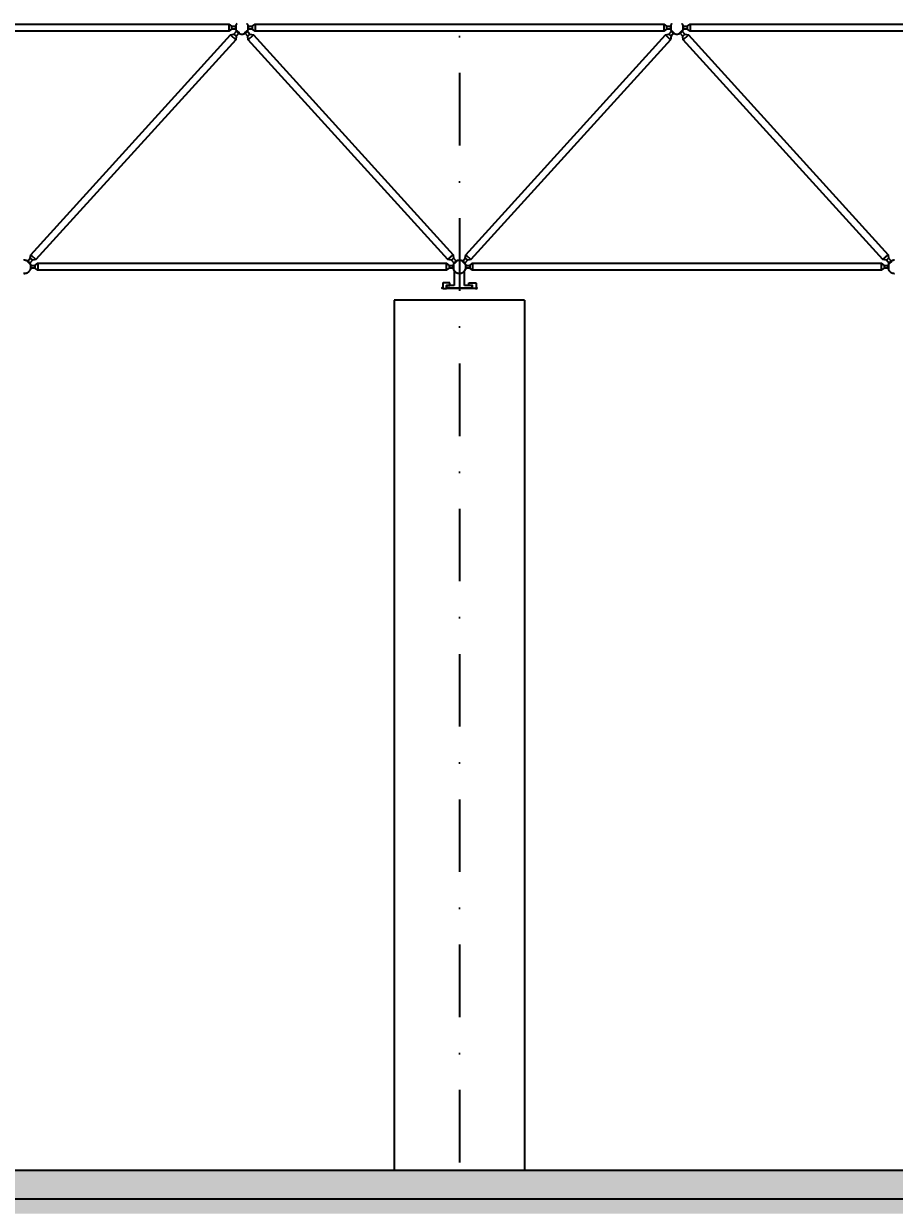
# Model space of a CAD drawing. Header units: centimetres. Extents: x 26569 to 160723, y -3143 to 14565.
# Drawn here: x 40176.4 to 40476.7, y 5938 to 6345.9 of the extents above; entities that cross this region are included whole.
import ezdxf

# ---------------------------------------------------------------- set-up
doc = ezdxf.new("R2010")
doc.units = ezdxf.units.CM
doc.header["$LTSCALE"] = 100
doc.linetypes.add('DASHDOT2', pattern=[0.5, 0.25, -0.125, 0, -0.125])
for name, color, linetype in [('A-ANNO-DIMS', 187, 'Continuous'), ('A-ANNO-GRID', 155, 'DASHDOT2'), ('A-ELEV-01', 255, 'Continuous'), ('A-ELEV-02', 253, 'Continuous'), ('S-CONC', 5, 'Continuous'), ('S-HTCH', 8, 'Continuous')]:
    doc.layers.add(name, color=color, linetype=linetype)
doc.styles.add('Fields_100', font='act_simplex.shx', dxfattribs={"width": 0.8, "height": 20})
doc.dimstyles.new('FIELDS_100', dxfattribs={"dimscale": 0, "dimtxt": 20, "dimasz": 5, "dimexe": 5, "dimexo": 5, "dimgap": 5, "dimtad": 0, "dimdec": 0, "dimzin": 0, "dimdsep": 46, "dimtxsty": 'Fields_100', "dimblk": 'DOT', "dimcen": 0.09, "dimclrt": 50, "dimadec": 0, "dimazin": 0, "dimtfac": 1, "dimtdec": 0, "dimtix": 1, "dimtofl": 0, "dimtmove": 1, "dimatfit": 3, "dimfxl": 5, "dimfxlon": 1, "dimtolj": 1, "dimtzin": 0, "dimarcsym": 0})

# ---------------------------------------------------------------- blocks, each defined once
blk = doc.blocks.new('_Dot')
at = {"color": 0, "linetype": 'ByBlock', "lineweight": -2}
blk.add_line((-0.5, 0), (-1, 0), dxfattribs=at)
at = {"color": 0, "linetype": 'ByBlock', "const_width": 0.5}
blk.add_lwpolyline([(-0.25, 0, 1), (0.25, 0, 1)], format="xyb", close=True, dxfattribs=at)
blk = doc.blocks.new('*D698')
at = {"layer": 'A-ANNO-DIMS', "color": 0, "lineweight": -2, "transparency": 16777216}
for p, q in [((39426.73, 6649.56), (39426.73, 6659.56)), ((40326.73, 6649.56), (40326.73, 6659.56)), ((39431.73, 6654.56), (39845.07, 6654.56)), ((40321.73, 6654.56), (39908.4, 6654.56))]:
    blk.add_line(p, q, dxfattribs=at)
at = {"layer": 'DEFPOINTS', "color": 0, "transparency": 16777216}
for p in [(40326.73, 6654.56), (39426.73, 6232.06), (40326.73, 6232.06)]:
    blk.add_point(p, dxfattribs=at)
at = {"layer": 'A-ANNO-DIMS', "color": 0, "lineweight": -2, "transparency": 16777216, "xscale": 5, "yscale": 5, "zscale": 5, "rotation": 180}
blk.add_blockref('_Dot', (39426.73, 6654.56), dxfattribs=at)
at = {"layer": 'A-ANNO-DIMS', "color": 0, "lineweight": -2, "transparency": 16777216, "xscale": 5, "yscale": 5, "zscale": 5}
blk.add_blockref('_Dot', (40326.73, 6654.56), dxfattribs=at)
at = {"layer": 'A-ANNO-DIMS', "color": 50, "transparency": 16777216, "insert": (39876.73, 6654.56), "char_height": 20, "attachment_point": 5, "style": 'Fields_100'}
blk.add_mtext('\\A1;1800', dxfattribs=at)
blk = doc.blocks.new('*D699')
at = {"layer": 'A-ANNO-DIMS', "color": 0, "lineweight": -2, "transparency": 16777216}
for p, q in [((40326.73, 6649.56), (40326.73, 6659.56)), ((41226.73, 6649.56), (41226.73, 6659.56)), ((40331.73, 6654.56), (40745.07, 6654.56)), ((41221.73, 6654.56), (40808.4, 6654.56))]:
    blk.add_line(p, q, dxfattribs=at)
at = {"layer": 'DEFPOINTS', "color": 0, "transparency": 16777216}
for p in [(41226.73, 6654.56), (40326.73, 6232.06), (41226.73, 6232.06)]:
    blk.add_point(p, dxfattribs=at)
at = {"layer": 'A-ANNO-DIMS', "color": 0, "lineweight": -2, "transparency": 16777216, "xscale": 5, "yscale": 5, "zscale": 5, "rotation": 180}
blk.add_blockref('_Dot', (40326.73, 6654.56), dxfattribs=at)
at = {"layer": 'A-ANNO-DIMS', "color": 0, "lineweight": -2, "transparency": 16777216, "xscale": 5, "yscale": 5, "zscale": 5}
blk.add_blockref('_Dot', (41226.73, 6654.56), dxfattribs=at)
at = {"layer": 'A-ANNO-DIMS', "color": 50, "transparency": 16777216, "insert": (40776.73, 6654.56), "char_height": 20, "attachment_point": 5, "style": 'Fields_100'}
blk.add_mtext('\\A1;1800', dxfattribs=at)

msp = doc.modelspace()

# ---------------------------------------------------------------- hatches: boundary and pattern name
at = {"layer": 'A-ELEV-02'}
for points in [[(40320.98, 6254.66), (40321.13, 6254.51), (40320.63, 6254.51), (40320.63, 6254.53), (40320.64, 6254.55), (40320.64, 6254.56), (40320.64, 6254.58), (40320.64, 6254.6), (40320.64, 6254.61), (40320.65, 6254.63), (40320.65, 6254.65), (40320.66, 6254.66), (40320.66, 6254.68), (40320.67, 6254.7), (40320.68, 6254.71), (40320.68, 6254.73), (40320.69, 6254.74), (40320.7, 6254.76), (40320.71, 6254.77), (40320.72, 6254.79), (40320.73, 6254.8), (40320.74, 6254.81), (40320.75, 6254.83), (40320.76, 6254.84), (40320.77, 6254.85), (40320.78, 6254.87), (40320.79, 6254.88), (40320.81, 6254.89), (40320.82, 6254.9), (40320.83, 6254.91), (40320.85, 6254.92), (40320.86, 6254.93), (40320.88, 6254.94), (40320.89, 6254.95), (40320.91, 6254.96), (40320.92, 6254.96), (40320.94, 6254.97), (40320.95, 6254.98), (40320.97, 6254.98), (40320.98, 6254.99)], [(40332.48, 6254.66), (40332.33, 6254.51), (40332.83, 6254.51), (40332.83, 6254.53), (40332.83, 6254.55), (40332.83, 6254.56), (40332.83, 6254.58), (40332.83, 6254.6), (40332.82, 6254.61), (40332.82, 6254.63), (40332.82, 6254.65), (40332.81, 6254.66), (40332.81, 6254.68), (40332.8, 6254.7), (40332.79, 6254.71), (40332.79, 6254.73), (40332.78, 6254.74), (40332.77, 6254.76), (40332.76, 6254.77), (40332.75, 6254.79), (40332.74, 6254.8), (40332.73, 6254.81), (40332.72, 6254.83), (40332.71, 6254.84), (40332.7, 6254.85), (40332.69, 6254.87), (40332.67, 6254.88), (40332.66, 6254.89), (40332.65, 6254.9), (40332.64, 6254.91), (40332.62, 6254.92), (40332.61, 6254.93), (40332.59, 6254.94), (40332.58, 6254.95), (40332.56, 6254.96), (40332.55, 6254.96), (40332.53, 6254.97), (40332.52, 6254.98), (40332.5, 6254.98), (40332.48, 6254.99)]]:
    msp.add_hatch(color=256, dxfattribs=at).paths.add_polyline_path(points, flags=0)
at = {"layer": 'S-HTCH'}
h = msp.add_hatch(dxfattribs=at)
h.set_pattern_fill('ANSI33', color=256, scale=0.5, style=0)
h.set_pattern_definition([(45, (27417.0162, 6583.6334), (-2.245064, 2.245064), []), (45, (27419.2613, 6583.6334), (-2.245064, 2.245064), [1.5875, -0.79375])])
h.paths.add_polyline_path([(40149.23, 5940.51), (40149.23, 5950.51), (32204.23, 5950.51), (32204.23, 5940.51)])
h.paths.add_polyline_path([(40149.23, 5950.51), (40149.23, 5940.51), (41098.48, 5940.51), (41098.48, 5950.51)])
h = msp.add_hatch(dxfattribs=at)
h.set_pattern_fill('AR-CONC', color=256, scale=0.05, style=0)
h.set_pattern_definition([(50, (-33454.4515, 6751.264), (9.10923345, -0.7969543), [0.9525, -10.4775]), (355, (-33454.4515, 6751.264), (-1.7621711, 9.5528423), [0.762, -8.3820292]), (100.451445, (-33453.692, 6751.198), (7.3470624, 8.7558876), [0.8095004, -8.9045122]), (46.1842, (-33454.452, 6753.804), (13.553952, -2.1021164), [1.42875, -15.71625]), (96.635558, (-33453.322, 6753.629), (11.8702067, 12.3713062), [1.2142512, -13.3567804]), (351.184151, (-33454.452, 6753.804), (11.8702067, 12.3713062), [1.1429984, -12.5729866]), (21, (-33453.1815, 6753.169), (7.5807196, -5.1132599), [0.9525, -10.4775]), (326, (-33453.1815, 6753.169), (3.0901014, 9.2093983), [0.762, -8.382]), (71.451445, (-33452.55, 6752.743), (10.670821, 4.0961384), [0.8095004, -8.9044969]), (37.5, (-33454.4515, 6751.264), (0.15443016, 4.22775194), [0, -8.2804, 0, -8.509, 0, -8.41375]), (7.5, (-33454.4515, 6751.264), (3.34098313, 5.00902874), [0, -4.8514, 0, -8.0899, 0, -3.20675]), (327.5, (-33457.2836, 6751.264), (6.77952976, -0.2864372), [0, -3.175, 0, -9.906, 0, -13.1445]), (317.5, (-33458.5536, 6751.264), (7.40645907, 1.27132455), [0, -4.1275, 0, -6.5786, 0, -9.3345])])
h.paths.add_polyline_path([(41085.73, 5940.51), (32204.23, 5940.51), (32204.23, 5935.51), (41085.73, 5935.51)])

# ---------------------------------------------------------------- linework, layer by layer
at = {"layer": 'A-ANNO-GRID'}
msp.add_lwpolyline([(40326.73, 6679.56), (40326.73, 5813.01)], dxfattribs=at)
at = {"layer": 'A-ELEV-01'}
for p, q in [((40304.23, 6250.51), (40304.23, 5950.51)), ((40349.23, 6250.51), (40349.23, 5950.51))]:
    msp.add_line(p, q, dxfattribs=at)
msp.add_lwpolyline([(40349.23, 6250.51), (40304.23, 6250.51)], dxfattribs=at)
at = {"layer": 'A-ELEV-02'}
for points in [[(40103.78, 6345.01), (40105.28, 6345.01), (40106.28, 6345.72), (40247.18, 6345.72), (40248.18, 6345.01), (40249.68, 6345.01)], [(40249.68, 6344.01), (40248.18, 6344.01), (40247.18, 6343.3), (40106.28, 6343.3), (40105.28, 6344.01), (40103.78, 6344.01)], [(40247.18, 6345.72), (40247.18, 6343.3)], [(40248.18, 6345.01), (40248.18, 6344.01)], [(40248.98, 6342.22), (40249.72, 6341.55)], [(40249.93, 6345.86), (40249.89, 6345.8), (40249.85, 6345.74), (40249.81, 6345.68), (40249.77, 6345.61), (40249.73, 6345.54), (40249.7, 6345.47), (40249.67, 6345.4), (40249.64, 6345.33), (40249.61, 6345.26), (40249.6, 6345.22), (40249.59, 6345.18), (40249.57, 6345.14), (40249.56, 6345.11), (40249.55, 6345.07), (40249.54, 6345.03), (40249.54, 6344.99), (40249.53, 6344.95), (40249.52, 6344.91), (40249.51, 6344.87), (40249.51, 6344.83), (40249.5, 6344.79), (40249.5, 6344.75), (40249.49, 6344.71), (40249.49, 6344.67), (40249.49, 6344.63), (40249.49, 6344.59), (40249.48, 6344.55), (40249.48, 6344.52), (40249.48, 6344.48), (40249.49, 6344.44), (40249.49, 6344.4), (40249.49, 6344.36), (40249.49, 6344.32), (40249.5, 6344.28), (40249.5, 6344.24), (40249.51, 6344.2), (40249.51, 6344.16), (40249.53, 6344.08), (40249.54, 6344.01), (40249.56, 6343.93), (40249.58, 6343.86), (40249.61, 6343.78), (40249.63, 6343.71), (40249.66, 6343.64), (40249.69, 6343.57), (40249.72, 6343.51), (40249.76, 6343.44), (40249.79, 6343.37), (40249.83, 6343.31), (40249.87, 6343.25), (40249.92, 6343.18), (40249.96, 6343.12), (40250.01, 6343.06), (40250.07, 6343), (40250.12, 6342.95), (40250.15, 6342.92), (40250.17, 6342.89), (40250.2, 6342.86), (40250.23, 6342.84), (40250.26, 6342.81), (40250.29, 6342.78), (40250.32, 6342.76), (40250.35, 6342.73), (40250.39, 6342.71), (40250.42, 6342.69), (40250.45, 6342.66), (40250.48, 6342.64), (40250.52, 6342.62), (40250.55, 6342.6), (40250.59, 6342.58), (40250.62, 6342.56), (40250.65, 6342.54), (40250.69, 6342.52), (40250.73, 6342.5), (40250.76, 6342.48), (40250.8, 6342.47), (40250.83, 6342.45), (40250.87, 6342.43), (40250.91, 6342.42), (40250.94, 6342.41), (40250.98, 6342.39), (40251.02, 6342.38), (40251.06, 6342.37), (40251.13, 6342.34), (40251.21, 6342.33), (40251.28, 6342.31), (40251.36, 6342.29), (40251.43, 6342.28), (40251.51, 6342.27), (40251.59, 6342.27), (40251.66, 6342.26), (40251.73, 6342.26), (40251.81, 6342.26), (40251.88, 6342.27), (40251.96, 6342.27), (40252.03, 6342.28), (40252.11, 6342.29), (40252.19, 6342.31), (40252.26, 6342.33), (40252.34, 6342.34), (40252.41, 6342.37), (40252.45, 6342.38), (40252.49, 6342.39), (40252.52, 6342.41), (40252.56, 6342.42), (40252.6, 6342.43), (40252.63, 6342.45), (40252.67, 6342.47), (40252.71, 6342.48), (40252.74, 6342.5), (40252.78, 6342.52), (40252.81, 6342.54), (40252.85, 6342.56), (40252.88, 6342.58), (40252.92, 6342.6), (40252.95, 6342.62), (40252.98, 6342.64), (40253.02, 6342.66), (40253.05, 6342.69), (40253.08, 6342.71), (40253.11, 6342.73), (40253.15, 6342.76), (40253.18, 6342.78), (40253.21, 6342.81), (40253.24, 6342.84), (40253.27, 6342.86), (40253.29, 6342.89), (40253.32, 6342.92), (40253.35, 6342.95), (40253.4, 6343), (40253.45, 6343.06), (40253.5, 6343.12), (40253.55, 6343.18), (40253.59, 6343.25), (40253.64, 6343.31), (40253.68, 6343.37), (40253.71, 6343.44), (40253.75, 6343.51), (40253.78, 6343.57), (40253.81, 6343.64), (40253.84, 6343.71), (40253.86, 6343.78), (40253.89, 6343.86), (40253.91, 6343.93), (40253.93, 6344.01), (40253.94, 6344.08), (40253.96, 6344.16), (40253.96, 6344.2), (40253.97, 6344.24), (40253.97, 6344.28), (40253.98, 6344.32), (40253.98, 6344.36), (40253.98, 6344.4), (40253.98, 6344.44), (40253.98, 6344.48), (40253.98, 6344.52), (40253.98, 6344.55), (40253.98, 6344.59), (40253.98, 6344.63), (40253.98, 6344.67), (40253.98, 6344.71), (40253.97, 6344.75), (40253.97, 6344.79), (40253.96, 6344.83), (40253.96, 6344.87), (40253.95, 6344.91), (40253.94, 6344.95), (40253.93, 6344.99), (40253.92, 6345.03), (40253.91, 6345.07), (40253.9, 6345.11), (40253.89, 6345.14), (40253.88, 6345.18), (40253.87, 6345.22), (40253.86, 6345.26), (40253.83, 6345.33), (40253.8, 6345.4), (40253.77, 6345.47), (40253.73, 6345.54), (40253.7, 6345.61), (40253.66, 6345.68), (40253.62, 6345.74), (40253.58, 6345.8), (40253.53, 6345.86)], [(40249.67, 6343.62), (40251.04, 6342.37)], [(40249.68, 6345.44), (40249.68, 6343.58)], [(40252.43, 6342.37), (40253.8, 6343.62)], [(40253.75, 6341.55), (40254.49, 6342.22)], [(40253.78, 6345.01), (40255.28, 6345.01), (40256.28, 6345.72), (40397.18, 6345.72), (40398.18, 6345.01), (40399.68, 6345.01)], [(40253.78, 6345.44), (40253.78, 6343.58)], [(40399.68, 6344.01), (40398.18, 6344.01), (40397.18, 6343.3), (40256.28, 6343.3), (40255.28, 6344.01), (40253.78, 6344.01)], [(40255.28, 6345.01), (40255.28, 6344.01)], [(40256.28, 6345.72), (40256.28, 6343.3)], [(40397.18, 6345.72), (40397.18, 6343.3)], [(40398.18, 6345.01), (40398.18, 6344.01)], [(40398.98, 6342.22), (40399.72, 6341.55)], [(40399.93, 6345.86), (40399.89, 6345.8), (40399.85, 6345.74), (40399.81, 6345.68), (40399.77, 6345.61), (40399.73, 6345.54), (40399.7, 6345.47), (40399.67, 6345.4), (40399.64, 6345.33), (40399.61, 6345.26), (40399.6, 6345.22), (40399.59, 6345.18), (40399.57, 6345.14), (40399.56, 6345.11), (40399.55, 6345.07), (40399.54, 6345.03), (40399.54, 6344.99), (40399.53, 6344.95), (40399.52, 6344.91), (40399.51, 6344.87), (40399.51, 6344.83), (40399.5, 6344.79), (40399.5, 6344.75), (40399.49, 6344.71), (40399.49, 6344.67), (40399.49, 6344.63), (40399.49, 6344.59), (40399.48, 6344.55), (40399.48, 6344.52), (40399.48, 6344.48), (40399.49, 6344.44), (40399.49, 6344.4), (40399.49, 6344.36), (40399.49, 6344.32), (40399.5, 6344.28), (40399.5, 6344.24), (40399.51, 6344.2), (40399.51, 6344.16), (40399.53, 6344.08), (40399.54, 6344.01), (40399.56, 6343.93), (40399.58, 6343.86), (40399.61, 6343.78), (40399.63, 6343.71), (40399.66, 6343.64), (40399.69, 6343.57), (40399.72, 6343.51), (40399.76, 6343.44), (40399.79, 6343.37), (40399.83, 6343.31), (40399.87, 6343.25), (40399.92, 6343.18), (40399.96, 6343.12), (40400.01, 6343.06), (40400.07, 6343), (40400.12, 6342.95), (40400.15, 6342.92), (40400.17, 6342.89), (40400.2, 6342.86), (40400.23, 6342.84), (40400.26, 6342.81), (40400.29, 6342.78), (40400.32, 6342.76), (40400.35, 6342.73), (40400.39, 6342.71), (40400.42, 6342.69), (40400.45, 6342.66), (40400.48, 6342.64), (40400.52, 6342.62), (40400.55, 6342.6), (40400.59, 6342.58), (40400.62, 6342.56), (40400.65, 6342.54), (40400.69, 6342.52), (40400.73, 6342.5), (40400.76, 6342.48), (40400.8, 6342.47), (40400.83, 6342.45), (40400.87, 6342.43), (40400.91, 6342.42), (40400.94, 6342.41), (40400.98, 6342.39), (40401.02, 6342.38), (40401.06, 6342.37), (40401.13, 6342.34), (40401.21, 6342.33), (40401.28, 6342.31), (40401.36, 6342.29), (40401.43, 6342.28), (40401.51, 6342.27), (40401.59, 6342.27), (40401.66, 6342.26), (40401.73, 6342.26), (40401.81, 6342.26), (40401.88, 6342.27), (40401.96, 6342.27), (40402.03, 6342.28), (40402.11, 6342.29), (40402.19, 6342.31), (40402.26, 6342.33), (40402.34, 6342.34), (40402.41, 6342.37), (40402.45, 6342.38), (40402.49, 6342.39), (40402.52, 6342.41), (40402.56, 6342.42), (40402.6, 6342.43), (40402.63, 6342.45), (40402.67, 6342.47), (40402.71, 6342.48), (40402.74, 6342.5), (40402.78, 6342.52), (40402.81, 6342.54), (40402.85, 6342.56), (40402.88, 6342.58), (40402.92, 6342.6), (40402.95, 6342.62), (40402.98, 6342.64), (40403.02, 6342.66), (40403.05, 6342.69), (40403.08, 6342.71), (40403.11, 6342.73), (40403.15, 6342.76), (40403.18, 6342.78), (40403.21, 6342.81), (40403.24, 6342.84), (40403.27, 6342.86), (40403.29, 6342.89), (40403.32, 6342.92), (40403.35, 6342.95), (40403.4, 6343), (40403.45, 6343.06), (40403.5, 6343.12), (40403.55, 6343.18), (40403.59, 6343.25), (40403.64, 6343.31), (40403.68, 6343.37), (40403.71, 6343.44), (40403.75, 6343.51), (40403.78, 6343.57), (40403.81, 6343.64), (40403.84, 6343.71), (40403.86, 6343.78), (40403.89, 6343.86), (40403.91, 6343.93), (40403.93, 6344.01), (40403.94, 6344.08), (40403.96, 6344.16), (40403.96, 6344.2), (40403.97, 6344.24), (40403.97, 6344.28), (40403.98, 6344.32), (40403.98, 6344.36), (40403.98, 6344.4), (40403.98, 6344.44), (40403.98, 6344.48), (40403.98, 6344.52), (40403.98, 6344.55), (40403.98, 6344.59), (40403.98, 6344.63), (40403.98, 6344.67), (40403.98, 6344.71), (40403.97, 6344.75), (40403.97, 6344.79), (40403.96, 6344.83), (40403.96, 6344.87), (40403.95, 6344.91), (40403.94, 6344.95), (40403.93, 6344.99), (40403.92, 6345.03), (40403.91, 6345.07), (40403.9, 6345.11), (40403.89, 6345.14), (40403.88, 6345.18), (40403.87, 6345.22), (40403.86, 6345.26), (40403.83, 6345.33), (40403.8, 6345.4), (40403.77, 6345.47), (40403.73, 6345.54), (40403.7, 6345.61), (40403.66, 6345.68), (40403.62, 6345.74), (40403.58, 6345.8), (40403.53, 6345.86)], [(40399.67, 6343.62), (40401.04, 6342.37)], [(40399.68, 6345.44), (40399.68, 6343.58)], [(40402.43, 6342.37), (40403.8, 6343.62)], [(40403.75, 6341.55), (40404.49, 6342.22)], [(40403.78, 6345.01), (40405.28, 6345.01), (40406.28, 6345.72), (40547.18, 6345.72), (40548.18, 6345.01), (40549.68, 6345.01)], [(40403.78, 6345.44), (40403.78, 6343.58)], [(40549.68, 6344.01), (40548.18, 6344.01), (40547.18, 6343.3), (40406.28, 6343.3), (40405.28, 6344.01), (40403.78, 6344.01)], [(40405.28, 6345.01), (40405.28, 6344.01)], [(40406.28, 6345.72), (40406.28, 6343.3)], [(40247.78, 6341.96), (40249.57, 6340.33)], [(40253.9, 6340.33), (40255.69, 6341.96)], [(40397.78, 6341.96), (40399.57, 6340.33)], [(40403.9, 6340.33), (40405.69, 6341.96)], [(40178.75, 6264.98), (40179.49, 6264.3)], [(40178.9, 6266.19), (40180.69, 6264.57)], [(40322.78, 6264.57), (40324.57, 6266.19)], [(40323.98, 6264.3), (40324.72, 6264.98)], [(40328.75, 6264.98), (40329.49, 6264.3)], [(40328.9, 6266.19), (40330.69, 6264.57)], [(40472.78, 6264.57), (40474.57, 6266.19)], [(40473.98, 6264.3), (40474.72, 6264.98)], [(40176.43, 6259.78), (40176.48, 6259.78), (40176.53, 6259.77), (40176.58, 6259.77), (40176.63, 6259.76), (40176.68, 6259.76), (40176.73, 6259.76), (40176.78, 6259.76), (40176.83, 6259.76), (40176.89, 6259.77), (40176.94, 6259.77), (40176.99, 6259.78), (40177.04, 6259.78), (40177.09, 6259.79), (40177.14, 6259.8), (40177.2, 6259.81), (40177.25, 6259.82), (40177.3, 6259.83), (40177.35, 6259.85), (40177.41, 6259.86), (40177.46, 6259.88), (40177.51, 6259.9), (40177.56, 6259.92), (40177.61, 6259.94), (40177.67, 6259.96), (40177.72, 6259.99), (40177.77, 6260.01), (40177.82, 6260.04), (40177.87, 6260.07), (40177.92, 6260.1), (40177.97, 6260.13), (40178.01, 6260.16), (40178.06, 6260.19), (40178.11, 6260.23), (40178.15, 6260.27), (40178.2, 6260.3), (40178.24, 6260.34), (40178.28, 6260.38), (40178.33, 6260.42), (40178.37, 6260.46), (40178.41, 6260.51), (40178.44, 6260.55), (40178.48, 6260.59), (40178.52, 6260.64), (40178.55, 6260.69), (40178.59, 6260.73), (40178.62, 6260.78), (40178.65, 6260.83), (40178.68, 6260.88), (40178.71, 6260.93), (40178.73, 6260.98), (40178.76, 6261.03), (40178.78, 6261.08), (40178.81, 6261.13), (40178.83, 6261.18), (40178.85, 6261.24), (40178.86, 6261.29), (40178.88, 6261.34), (40178.9, 6261.39), (40178.91, 6261.45), (40178.92, 6261.5), (40178.94, 6261.55), (40178.95, 6261.6), (40178.96, 6261.66), (40178.96, 6261.71), (40178.97, 6261.76), (40178.98, 6261.81), (40178.98, 6261.86), (40178.98, 6261.91), (40178.98, 6261.96), (40178.98, 6262.01), (40178.98, 6262.06), (40178.98, 6262.11), (40178.98, 6262.16), (40178.98, 6262.21), (40178.97, 6262.27), (40178.96, 6262.32), (40178.96, 6262.37), (40178.95, 6262.42), (40178.94, 6262.47), (40178.92, 6262.53), (40178.91, 6262.58), (40178.9, 6262.63), (40178.88, 6262.68), (40178.86, 6262.74), (40178.85, 6262.79), (40178.83, 6262.84), (40178.81, 6262.89), (40178.78, 6262.94), (40178.76, 6262.99), (40178.73, 6263.05), (40178.71, 6263.1), (40178.68, 6263.15), (40178.65, 6263.19), (40178.62, 6263.24), (40178.59, 6263.29), (40178.55, 6263.34), (40178.52, 6263.38), (40178.48, 6263.43), (40178.44, 6263.48), (40178.41, 6263.52), (40178.37, 6263.56), (40178.33, 6263.6), (40178.28, 6263.64), (40178.24, 6263.68), (40178.2, 6263.72), (40178.15, 6263.76), (40178.11, 6263.8), (40178.06, 6263.83), (40178.01, 6263.86), (40177.97, 6263.9), (40177.92, 6263.93), (40177.87, 6263.96), (40177.82, 6263.98), (40177.77, 6264.01), (40177.72, 6264.04), (40177.67, 6264.06), (40177.61, 6264.08), (40177.56, 6264.1), (40177.51, 6264.12), (40177.46, 6264.14), (40177.41, 6264.16), (40177.35, 6264.18), (40177.3, 6264.19), (40177.25, 6264.2), (40177.2, 6264.21), (40177.14, 6264.22), (40177.09, 6264.23), (40177.04, 6264.24), (40176.99, 6264.25), (40176.94, 6264.25), (40176.89, 6264.26), (40176.83, 6264.26), (40176.78, 6264.26), (40176.73, 6264.26), (40176.68, 6264.26), (40176.63, 6264.26), (40176.58, 6264.26), (40176.53, 6264.25), (40176.48, 6264.25), (40176.43, 6264.24)], [(40177.43, 6264.15), (40178.8, 6262.91)], [(40178.78, 6262.51), (40180.28, 6262.51), (40181.28, 6263.22), (40322.18, 6263.22), (40323.18, 6262.51), (40324.68, 6262.51)], [(40178.78, 6262.94), (40178.78, 6261.08)], [(40324.68, 6261.51), (40323.18, 6261.51), (40322.18, 6260.8), (40181.28, 6260.8), (40180.28, 6261.51), (40178.78, 6261.51)], [(40180.28, 6262.51), (40180.28, 6261.51)], [(40181.28, 6263.22), (40181.28, 6260.8)], [(40322.18, 6263.22), (40322.18, 6260.8)], [(40323.18, 6262.51), (40323.18, 6261.51)], [(40328.53, 6260.66), (40328.58, 6260.72), (40328.62, 6260.78), (40328.66, 6260.85), (40328.7, 6260.91), (40328.73, 6260.98), (40328.77, 6261.05), (40328.8, 6261.12), (40328.83, 6261.19), (40328.86, 6261.27), (40328.87, 6261.31), (40328.88, 6261.34), (40328.89, 6261.38), (40328.9, 6261.42), (40328.91, 6261.46), (40328.92, 6261.5), (40328.93, 6261.53), (40328.94, 6261.57), (40328.95, 6261.61), (40328.96, 6261.65), (40328.96, 6261.69), (40328.97, 6261.73), (40328.97, 6261.77), (40328.98, 6261.81), (40328.98, 6261.85), (40328.98, 6261.89), (40328.98, 6261.93), (40328.98, 6261.97), (40328.98, 6262.01), (40328.98, 6262.05), (40328.98, 6262.09), (40328.98, 6262.13), (40328.98, 6262.17), (40328.98, 6262.21), (40328.97, 6262.25), (40328.97, 6262.29), (40328.96, 6262.33), (40328.96, 6262.36), (40328.94, 6262.44), (40328.93, 6262.52), (40328.91, 6262.59), (40328.89, 6262.67), (40328.86, 6262.74), (40328.84, 6262.81), (40328.81, 6262.88), (40328.78, 6262.95), (40328.75, 6263.02), (40328.71, 6263.08), (40328.68, 6263.15), (40328.64, 6263.21), (40328.59, 6263.28), (40328.55, 6263.34), (40328.5, 6263.4), (40328.45, 6263.46), (40328.4, 6263.52), (40328.35, 6263.58), (40328.32, 6263.61), (40328.29, 6263.63), (40328.27, 6263.66), (40328.24, 6263.69), (40328.21, 6263.71), (40328.18, 6263.74), (40328.15, 6263.77), (40328.11, 6263.79), (40328.08, 6263.81), (40328.05, 6263.84), (40328.02, 6263.86), (40327.98, 6263.88), (40327.95, 6263.9), (40327.92, 6263.93), (40327.88, 6263.95), (40327.85, 6263.97), (40327.81, 6263.99), (40327.78, 6264.01), (40327.74, 6264.02), (40327.71, 6264.04), (40327.67, 6264.06), (40327.63, 6264.07), (40327.6, 6264.09), (40327.56, 6264.1), (40327.52, 6264.12), (40327.49, 6264.13), (40327.45, 6264.15), (40327.41, 6264.16), (40327.34, 6264.18), (40327.26, 6264.2), (40327.19, 6264.22), (40327.11, 6264.23), (40327.03, 6264.24), (40326.96, 6264.25), (40326.88, 6264.26), (40326.81, 6264.26), (40326.73, 6264.26), (40326.66, 6264.26), (40326.59, 6264.26), (40326.51, 6264.25), (40326.43, 6264.24), (40326.36, 6264.23), (40326.28, 6264.22), (40326.21, 6264.2), (40326.13, 6264.18), (40326.06, 6264.16), (40326.02, 6264.15), (40325.98, 6264.13), (40325.94, 6264.12), (40325.91, 6264.1), (40325.87, 6264.09), (40325.83, 6264.07), (40325.8, 6264.06), (40325.76, 6264.04), (40325.73, 6264.02), (40325.69, 6264.01), (40325.65, 6263.99), (40325.62, 6263.97), (40325.59, 6263.95), (40325.55, 6263.93), (40325.52, 6263.9), (40325.48, 6263.88), (40325.45, 6263.86), (40325.42, 6263.84), (40325.39, 6263.81), (40325.35, 6263.79), (40325.32, 6263.77), (40325.29, 6263.74), (40325.26, 6263.71), (40325.23, 6263.69), (40325.2, 6263.66), (40325.17, 6263.63), (40325.15, 6263.61), (40325.12, 6263.58), (40325.07, 6263.52), (40325.01, 6263.46), (40324.96, 6263.4), (40324.92, 6263.34), (40324.87, 6263.28), (40324.83, 6263.21), (40324.79, 6263.15), (40324.76, 6263.08), (40324.72, 6263.02), (40324.69, 6262.95), (40324.66, 6262.88), (40324.63, 6262.81), (40324.61, 6262.74), (40324.58, 6262.67), (40324.56, 6262.59), (40324.54, 6262.52), (40324.53, 6262.44), (40324.51, 6262.36), (40324.51, 6262.33), (40324.5, 6262.29), (40324.5, 6262.25), (40324.49, 6262.21), (40324.49, 6262.17), (40324.49, 6262.13), (40324.49, 6262.09), (40324.48, 6262.05), (40324.48, 6262.01), (40324.48, 6261.97), (40324.49, 6261.93), (40324.49, 6261.89), (40324.49, 6261.85), (40324.49, 6261.81), (40324.5, 6261.77), (40324.5, 6261.73), (40324.51, 6261.69), (40324.51, 6261.65), (40324.52, 6261.61), (40324.53, 6261.57), (40324.54, 6261.53), (40324.54, 6261.5), (40324.55, 6261.46), (40324.56, 6261.42), (40324.57, 6261.38), (40324.59, 6261.34), (40324.6, 6261.31), (40324.61, 6261.27), (40324.64, 6261.19), (40324.67, 6261.12), (40324.7, 6261.05), (40324.73, 6260.98), (40324.77, 6260.91), (40324.81, 6260.85), (40324.85, 6260.78), (40324.89, 6260.72), (40324.93, 6260.66)], [(40324.67, 6262.91), (40326.04, 6264.15)], [(40324.68, 6262.94), (40324.68, 6261.08)], [(40324.93, 6260.66), (40324.93, 6255.51)], [(40326.73, 6262.01), (40326.73, 6254.51)], [(40327.43, 6264.15), (40328.8, 6262.91)], [(40328.53, 6255.51), (40328.53, 6260.66)], [(40328.78, 6262.51), (40330.28, 6262.51), (40331.28, 6263.22), (40472.18, 6263.22), (40473.18, 6262.51), (40474.68, 6262.51)], [(40328.78, 6262.94), (40328.78, 6261.08)], [(40474.68, 6261.51), (40473.18, 6261.51), (40472.18, 6260.8), (40331.28, 6260.8), (40330.28, 6261.51), (40328.78, 6261.51)], [(40330.28, 6262.51), (40330.28, 6261.51)], [(40331.28, 6263.22), (40331.28, 6260.8)], [(40472.18, 6263.22), (40472.18, 6260.8)], [(40473.18, 6262.51), (40473.18, 6261.51)], [(40476.78, 6264.26), (40476.73, 6264.26), (40476.68, 6264.26), (40476.63, 6264.26), (40476.58, 6264.26), (40476.53, 6264.25), (40476.48, 6264.25), (40476.43, 6264.24), (40476.38, 6264.23), (40476.32, 6264.22), (40476.27, 6264.21), (40476.22, 6264.2), (40476.17, 6264.19), (40476.12, 6264.18), (40476.06, 6264.16), (40476.01, 6264.14), (40475.96, 6264.12), (40475.91, 6264.1), (40475.85, 6264.08), (40475.8, 6264.06), (40475.75, 6264.04), (40475.7, 6264.01), (40475.65, 6263.98), (40475.6, 6263.96), (40475.55, 6263.93), (40475.5, 6263.9), (40475.46, 6263.86), (40475.41, 6263.83), (40475.36, 6263.8), (40475.32, 6263.76), (40475.27, 6263.72), (40475.23, 6263.68), (40475.19, 6263.64), (40475.14, 6263.6), (40475.1, 6263.56), (40475.06, 6263.52), (40475.02, 6263.48), (40474.99, 6263.43), (40474.95, 6263.38), (40474.92, 6263.34), (40474.88, 6263.29), (40474.85, 6263.24), (40474.82, 6263.19), (40474.79, 6263.15), (40474.76, 6263.1), (40474.74, 6263.05), (40474.71, 6262.99), (40474.69, 6262.94), (40474.66, 6262.89), (40474.64, 6262.84), (40474.62, 6262.79), (40474.6, 6262.74), (40474.59, 6262.68), (40474.57, 6262.63), (40474.56, 6262.58), (40474.54, 6262.53), (40474.53, 6262.47), (40474.52, 6262.42), (40474.51, 6262.37), (40474.51, 6262.32), (40474.5, 6262.27), (40474.49, 6262.21), (40474.49, 6262.16), (40474.49, 6262.11), (40474.48, 6262.06), (40474.48, 6262.01), (40474.48, 6261.96), (40474.49, 6261.91), (40474.49, 6261.86), (40474.49, 6261.81), (40474.5, 6261.76), (40474.51, 6261.71), (40474.51, 6261.66), (40474.52, 6261.6), (40474.53, 6261.55), (40474.54, 6261.5), (40474.56, 6261.45), (40474.57, 6261.39), (40474.59, 6261.34), (40474.6, 6261.29), (40474.62, 6261.24), (40474.64, 6261.18), (40474.66, 6261.13), (40474.69, 6261.08), (40474.71, 6261.03), (40474.74, 6260.98), (40474.76, 6260.93), (40474.79, 6260.88), (40474.82, 6260.83), (40474.85, 6260.78), (40474.88, 6260.73), (40474.92, 6260.69), (40474.95, 6260.64), (40474.99, 6260.59), (40475.02, 6260.55), (40475.06, 6260.51), (40475.1, 6260.46), (40475.14, 6260.42), (40475.19, 6260.38), (40475.23, 6260.34), (40475.27, 6260.3), (40475.32, 6260.27), (40475.36, 6260.23), (40475.41, 6260.19), (40475.46, 6260.16), (40475.5, 6260.13), (40475.55, 6260.1), (40475.6, 6260.07), (40475.65, 6260.04), (40475.7, 6260.01), (40475.75, 6259.99), (40475.8, 6259.96), (40475.85, 6259.94), (40475.91, 6259.92), (40475.96, 6259.9), (40476.01, 6259.88), (40476.06, 6259.86), (40476.12, 6259.85), (40476.17, 6259.83), (40476.22, 6259.82), (40476.27, 6259.81), (40476.32, 6259.8), (40476.38, 6259.79), (40476.43, 6259.78), (40476.48, 6259.78), (40476.53, 6259.77), (40476.58, 6259.77), (40476.63, 6259.76), (40476.68, 6259.76), (40476.73, 6259.76), (40476.78, 6259.76)], [(40474.67, 6262.91), (40476.04, 6264.15)], [(40474.68, 6262.94), (40474.68, 6261.08)], [(40320.98, 6254.99), (40320.98, 6254.99), (40320.97, 6254.98), (40320.96, 6254.98), (40320.95, 6254.98), (40320.94, 6254.97), (40320.93, 6254.97), (40320.92, 6254.97), (40320.91, 6254.96), (40320.91, 6254.96), (40320.9, 6254.95), (40320.89, 6254.95), (40320.88, 6254.94), (40320.87, 6254.94), (40320.86, 6254.93), (40320.85, 6254.93), (40320.85, 6254.92), (40320.84, 6254.92), (40320.83, 6254.91), (40320.82, 6254.9), (40320.81, 6254.9), (40320.81, 6254.89), (40320.8, 6254.88), (40320.79, 6254.88), (40320.78, 6254.87), (40320.78, 6254.86), (40320.77, 6254.86), (40320.76, 6254.85), (40320.76, 6254.84), (40320.75, 6254.83), (40320.74, 6254.82), (40320.74, 6254.82), (40320.73, 6254.81), (40320.73, 6254.8), (40320.72, 6254.79), (40320.71, 6254.78), (40320.71, 6254.77), (40320.7, 6254.77), (40320.7, 6254.76), (40320.69, 6254.75), (40320.69, 6254.74), (40320.68, 6254.73), (40320.68, 6254.72), (40320.68, 6254.71), (40320.67, 6254.7), (40320.67, 6254.69), (40320.66, 6254.68), (40320.66, 6254.67), (40320.66, 6254.66), (40320.65, 6254.65), (40320.65, 6254.65), (40320.65, 6254.64), (40320.65, 6254.63), (40320.65, 6254.62), (40320.64, 6254.61), (40320.64, 6254.6), (40320.64, 6254.59), (40320.64, 6254.58), (40320.64, 6254.57), (40320.64, 6254.56), (40320.64, 6254.55), (40320.64, 6254.54), (40320.63, 6254.53), (40320.63, 6254.52), (40320.63, 6254.51)], [(40321.13, 6254.51), (40320.63, 6254.51)], [(40321.13, 6254.51), (40320.98, 6254.66)], [(40324.93, 6255.51), (40322.28, 6255.51)], [(40322.28, 6255.51), (40322.28, 6254.71)], [(40322.28, 6254.71), (40331.18, 6254.71)], [(40322.39, 6254.51), (40322.39, 6254.61)], [(40322.39, 6254.61), (40331.08, 6254.61)], [(40331.08, 6254.51), (40322.39, 6254.51)], [(40322.41, 6254.61), (40322.41, 6254.71)], [(40331.18, 6255.51), (40328.53, 6255.51)], [(40331.06, 6254.61), (40331.06, 6254.71)], [(40331.08, 6254.51), (40331.08, 6254.61)], [(40331.18, 6254.71), (40331.18, 6255.51)], [(40332.33, 6254.51), (40332.48, 6254.66)], [(40332.33, 6254.51), (40332.83, 6254.51)], [(40332.83, 6254.51), (40332.83, 6254.52), (40332.83, 6254.53), (40332.83, 6254.54), (40332.83, 6254.55), (40332.83, 6254.56), (40332.83, 6254.57), (40332.83, 6254.58), (40332.83, 6254.59), (40332.83, 6254.6), (40332.83, 6254.61), (40332.82, 6254.62), (40332.82, 6254.63), (40332.82, 6254.64), (40332.82, 6254.65), (40332.81, 6254.65), (40332.81, 6254.66), (40332.81, 6254.67), (40332.8, 6254.68), (40332.8, 6254.69), (40332.8, 6254.7), (40332.79, 6254.71), (40332.79, 6254.72), (40332.78, 6254.73), (40332.78, 6254.74), (40332.78, 6254.75), (40332.77, 6254.76), (40332.77, 6254.77), (40332.76, 6254.77), (40332.75, 6254.78), (40332.75, 6254.79), (40332.74, 6254.8), (40332.74, 6254.81), (40332.73, 6254.82), (40332.72, 6254.82), (40332.72, 6254.83), (40332.71, 6254.84), (40332.71, 6254.85), (40332.7, 6254.86), (40332.69, 6254.86), (40332.68, 6254.87), (40332.68, 6254.88), (40332.67, 6254.88), (40332.66, 6254.89), (40332.65, 6254.9), (40332.65, 6254.9), (40332.64, 6254.91), (40332.63, 6254.92), (40332.62, 6254.92), (40332.61, 6254.93), (40332.61, 6254.93), (40332.6, 6254.94), (40332.59, 6254.94), (40332.58, 6254.95), (40332.57, 6254.95), (40332.56, 6254.96), (40332.55, 6254.96), (40332.55, 6254.97), (40332.54, 6254.97), (40332.53, 6254.97), (40332.52, 6254.98), (40332.51, 6254.98), (40332.5, 6254.98), (40332.49, 6254.99), (40332.48, 6254.99)]]:
    msp.add_lwpolyline(points, dxfattribs=at)
for points in [[(40177.74, 6263.87), (40178.75, 6264.98), (40178.9, 6266.19), (40247.78, 6341.96), (40248.98, 6342.22), (40249.99, 6343.33), (40250.73, 6342.66), (40249.72, 6341.55), (40249.57, 6340.33), (40180.69, 6264.57), (40179.49, 6264.3), (40178.48, 6263.19)], [(40324.99, 6263.19), (40323.98, 6264.3), (40322.78, 6264.57), (40253.9, 6340.33), (40253.75, 6341.55), (40252.74, 6342.66), (40253.48, 6343.33), (40254.49, 6342.22), (40255.69, 6341.96), (40324.57, 6266.19), (40324.72, 6264.98), (40325.73, 6263.87)], [(40327.74, 6263.87), (40328.75, 6264.98), (40328.9, 6266.19), (40397.78, 6341.96), (40398.98, 6342.22), (40399.99, 6343.33), (40400.73, 6342.66), (40399.72, 6341.55), (40399.57, 6340.33), (40330.69, 6264.57), (40329.49, 6264.3), (40328.48, 6263.19)], [(40474.99, 6263.19), (40473.98, 6264.3), (40472.78, 6264.57), (40403.9, 6340.33), (40403.75, 6341.55), (40402.74, 6342.66), (40403.48, 6343.33), (40404.49, 6342.22), (40405.69, 6341.96), (40474.57, 6266.19), (40474.72, 6264.98), (40475.73, 6263.87)], [(40328.98, 6262.01), (40328.98, 6262.06), (40328.98, 6262.11), (40328.98, 6262.16), (40328.98, 6262.21), (40328.97, 6262.27), (40328.96, 6262.32), (40328.96, 6262.37), (40328.95, 6262.42), (40328.94, 6262.47), (40328.92, 6262.53), (40328.91, 6262.58), (40328.9, 6262.63), (40328.88, 6262.68), (40328.86, 6262.74), (40328.85, 6262.79), (40328.83, 6262.84), (40328.81, 6262.89), (40328.78, 6262.94), (40328.76, 6262.99), (40328.73, 6263.05), (40328.71, 6263.1), (40328.68, 6263.15), (40328.65, 6263.19), (40328.62, 6263.24), (40328.59, 6263.29), (40328.55, 6263.34), (40328.52, 6263.38), (40328.48, 6263.43), (40328.44, 6263.48), (40328.41, 6263.52), (40328.37, 6263.56), (40328.33, 6263.6), (40328.28, 6263.64), (40328.24, 6263.68), (40328.2, 6263.72), (40328.15, 6263.76), (40328.11, 6263.8), (40328.06, 6263.83), (40328.01, 6263.86), (40327.97, 6263.9), (40327.92, 6263.93), (40327.87, 6263.96), (40327.82, 6263.98), (40327.77, 6264.01), (40327.72, 6264.04), (40327.67, 6264.06), (40327.61, 6264.08), (40327.56, 6264.1), (40327.51, 6264.12), (40327.46, 6264.14), (40327.41, 6264.16), (40327.35, 6264.18), (40327.3, 6264.19), (40327.25, 6264.2), (40327.2, 6264.21), (40327.14, 6264.22), (40327.09, 6264.23), (40327.04, 6264.24), (40326.99, 6264.25), (40326.94, 6264.25), (40326.89, 6264.26), (40326.83, 6264.26), (40326.78, 6264.26), (40326.73, 6264.26), (40326.68, 6264.26), (40326.63, 6264.26), (40326.58, 6264.26), (40326.53, 6264.25), (40326.48, 6264.25), (40326.43, 6264.24), (40326.38, 6264.23), (40326.32, 6264.22), (40326.27, 6264.21), (40326.22, 6264.2), (40326.17, 6264.19), (40326.12, 6264.18), (40326.06, 6264.16), (40326.01, 6264.14), (40325.96, 6264.12), (40325.91, 6264.1), (40325.85, 6264.08), (40325.8, 6264.06), (40325.75, 6264.04), (40325.7, 6264.01), (40325.65, 6263.98), (40325.6, 6263.96), (40325.55, 6263.93), (40325.5, 6263.9), (40325.46, 6263.86), (40325.41, 6263.83), (40325.36, 6263.8), (40325.32, 6263.76), (40325.27, 6263.72), (40325.23, 6263.68), (40325.19, 6263.64), (40325.14, 6263.6), (40325.1, 6263.56), (40325.06, 6263.52), (40325.02, 6263.48), (40324.99, 6263.43), (40324.95, 6263.38), (40324.92, 6263.34), (40324.88, 6263.29), (40324.85, 6263.24), (40324.82, 6263.19), (40324.79, 6263.15), (40324.76, 6263.1), (40324.74, 6263.05), (40324.71, 6262.99), (40324.69, 6262.94), (40324.66, 6262.89), (40324.64, 6262.84), (40324.62, 6262.79), (40324.6, 6262.74), (40324.59, 6262.68), (40324.57, 6262.63), (40324.56, 6262.58), (40324.54, 6262.53), (40324.53, 6262.47), (40324.52, 6262.42), (40324.51, 6262.37), (40324.51, 6262.32), (40324.5, 6262.27), (40324.49, 6262.21), (40324.49, 6262.16), (40324.49, 6262.11), (40324.48, 6262.06), (40324.48, 6262.01), (40324.48, 6261.96), (40324.49, 6261.91), (40324.49, 6261.86), (40324.49, 6261.81), (40324.5, 6261.76), (40324.51, 6261.71), (40324.51, 6261.66), (40324.52, 6261.6), (40324.53, 6261.55), (40324.54, 6261.5), (40324.56, 6261.45), (40324.57, 6261.39), (40324.59, 6261.34), (40324.6, 6261.29), (40324.62, 6261.24), (40324.64, 6261.18), (40324.66, 6261.13), (40324.69, 6261.08), (40324.71, 6261.03), (40324.74, 6260.98), (40324.76, 6260.93), (40324.79, 6260.88), (40324.82, 6260.83), (40324.85, 6260.78), (40324.88, 6260.73), (40324.92, 6260.69), (40324.95, 6260.64), (40324.99, 6260.59), (40325.02, 6260.55), (40325.06, 6260.51), (40325.1, 6260.46), (40325.14, 6260.42), (40325.19, 6260.38), (40325.23, 6260.34), (40325.27, 6260.3), (40325.32, 6260.27), (40325.36, 6260.23), (40325.41, 6260.19), (40325.46, 6260.16), (40325.5, 6260.13), (40325.55, 6260.1), (40325.6, 6260.07), (40325.65, 6260.04), (40325.7, 6260.01), (40325.75, 6259.99), (40325.8, 6259.96), (40325.85, 6259.94), (40325.91, 6259.92), (40325.96, 6259.9), (40326.01, 6259.88), (40326.06, 6259.86), (40326.12, 6259.85), (40326.17, 6259.83), (40326.22, 6259.82), (40326.27, 6259.81), (40326.32, 6259.8), (40326.38, 6259.79), (40326.43, 6259.78), (40326.48, 6259.78), (40326.53, 6259.77), (40326.58, 6259.77), (40326.63, 6259.76), (40326.68, 6259.76), (40326.73, 6259.76), (40326.78, 6259.76), (40326.83, 6259.76), (40326.89, 6259.77), (40326.94, 6259.77), (40326.99, 6259.78), (40327.04, 6259.78), (40327.09, 6259.79), (40327.14, 6259.8), (40327.2, 6259.81), (40327.25, 6259.82), (40327.3, 6259.83), (40327.35, 6259.85), (40327.41, 6259.86), (40327.46, 6259.88), (40327.51, 6259.9), (40327.56, 6259.92), (40327.61, 6259.94), (40327.67, 6259.96), (40327.72, 6259.99), (40327.77, 6260.01), (40327.82, 6260.04), (40327.87, 6260.07), (40327.92, 6260.1), (40327.97, 6260.13), (40328.01, 6260.16), (40328.06, 6260.19), (40328.11, 6260.23), (40328.15, 6260.27), (40328.2, 6260.3), (40328.24, 6260.34), (40328.28, 6260.38), (40328.33, 6260.42), (40328.37, 6260.46), (40328.41, 6260.51), (40328.44, 6260.55), (40328.48, 6260.59), (40328.52, 6260.64), (40328.55, 6260.69), (40328.59, 6260.73), (40328.62, 6260.78), (40328.65, 6260.83), (40328.68, 6260.88), (40328.71, 6260.93), (40328.73, 6260.98), (40328.76, 6261.03), (40328.78, 6261.08), (40328.81, 6261.13), (40328.83, 6261.18), (40328.85, 6261.24), (40328.86, 6261.29), (40328.88, 6261.34), (40328.9, 6261.39), (40328.91, 6261.45), (40328.92, 6261.5), (40328.94, 6261.55), (40328.95, 6261.6), (40328.96, 6261.66), (40328.96, 6261.71), (40328.97, 6261.76), (40328.98, 6261.81), (40328.98, 6261.86), (40328.98, 6261.91), (40328.98, 6261.96)], [(40323.48, 6256.51), (40321.13, 6256.51), (40320.98, 6256.36), (40320.98, 6254.66), (40321.13, 6254.51), (40322.23, 6254.51), (40322.23, 6255.61), (40323.48, 6255.61)], [(40329.98, 6256.51), (40332.33, 6256.51), (40332.48, 6256.36), (40332.48, 6254.66), (40332.33, 6254.51), (40331.23, 6254.51), (40331.23, 6255.61), (40329.98, 6255.61)]]:
    msp.add_lwpolyline(points, close=True, dxfattribs=at)
at = {"layer": 'S-CONC'}
for points in [[(40149.23, 5950.51), (41098.48, 5950.51)], [(41098.48, 5940.51), (40149.23, 5940.51)]]:
    msp.add_lwpolyline(points, dxfattribs=at)

# ---------------------------------------------------------------- dimensions: what is measured, and where the dimension line sits
at = {"layer": 'A-ANNO-DIMS'}
for base, p1, p2, picture, middle in [((40326.73, 6654.56), (39426.73, 6232.06), (40326.73, 6232.06), '*D698', (39876.73, 6654.56)), ((41226.73, 6654.56), (40326.73, 6232.06), (41226.73, 6232.06), '*D699', (40776.73, 6654.56))]:
    dim = msp.add_linear_dim(base=base, p1=p1, p2=p2, dimstyle='FIELDS_100', override={"dimscale": 1, "dimlfac": 2}, dxfattribs=at)
    dim.commit()
    dim.dimension.update_dxf_attribs({"geometry": picture, "text_midpoint": middle})

doc.saveas('drawing.dxf')
